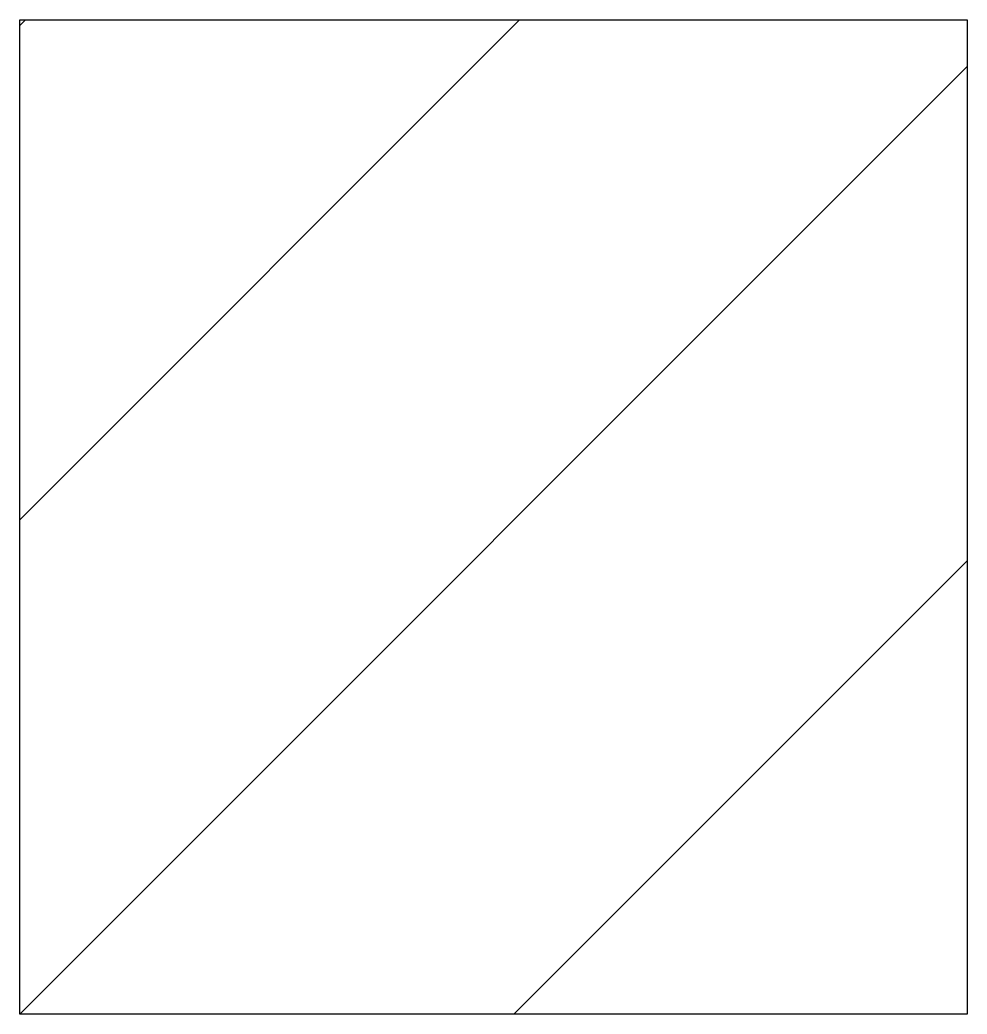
# Model space of a CAD drawing. Extents: x 0 to 7.62, y 0 to 8.
import ezdxf

# ---------------------------------------------------------------- set-up
doc = ezdxf.new("R2010")
doc.units = 0
doc.header["$LTSCALE"] = 24
doc.header["$MEASUREMENT"] = 0

msp = doc.modelspace()

# ---------------------------------------------------------------- hatches: boundary and pattern name
h = msp.add_hatch()
h.set_pattern_fill('ANSI31', color=208, scale=22.5, style=2)
h.paths.add_polyline_path([(0, 0), (0, 8), (7.625, 8), (7.625, 0)])

# ---------------------------------------------------------------- linework, layer by layer
at = {"flags": 128}
msp.add_lwpolyline([(0, 0), (0, 8), (7.625, 8), (7.625, 0)], close=True, dxfattribs=at)

doc.saveas('drawing.dxf')
